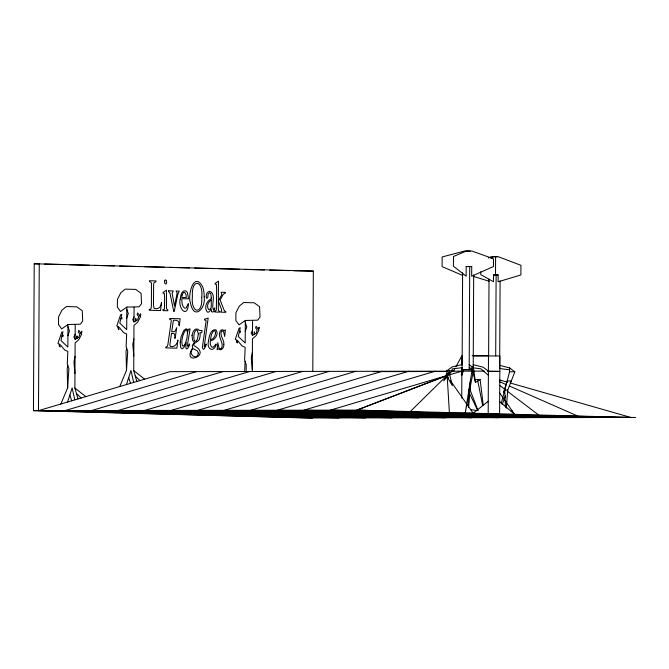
<?xml version="1.0" encoding="UTF-8"?>
<svg xmlns="http://www.w3.org/2000/svg" width="669" height="669" viewBox="0 0 669 669"><rect width="100%" height="100%" fill="white"/><g stroke="black" fill="none" stroke-linecap="round" stroke-linejoin="round"><path stroke-width="1" d="M635.55 417.448L307.514 418L33.45 410.649L34.219 263.77L313.335 271.112L312.808 371.119M312.565 417.991L38.493 410.641L39.262 263.762M59.315 344.242L59.307 345.965L60.118 346.985L59.307 344.903M67.979 324.515L61.682 328.914L58.521 324.59L58.563 316.863L61.983 310.165L66.39 306.553L76.86 306.837L82.237 310.776L82.705 321.078L80.305 324.214L67.979 324.515L67.862 347.077L60.946 340.546L62.945 331.791L61.757 332.217L57.96 343.322L60.67 345.171L64.776 350.063L67.837 351.392L67.276 363.944L68.89 368.728L67.644 387.819L60.879 404.001M78.005 398.925L74.886 388.012L75.12 342.879L78.8 339.651L81.61 334.149L78.8 330.344L78.273 331.958L79.862 334.099L78.808 337.318L75.145 339.375L73.883 337.076L75.171 334.224M75.145 339.375L75.221 324.708M76.977 338.347L76.985 335.93L76.977 338.012M118.162 326.815L118.154 328.546L118.965 329.558L118.154 327.476M126.826 307.088L120.529 311.486L117.368 307.163L117.41 299.436L120.83 292.738L125.237 289.133L135.707 289.409L141.084 293.348L141.552 303.659L139.152 306.787L126.826 307.088L126.709 329.65L119.793 323.127L121.791 314.363L120.596 314.79L116.807 325.895L119.517 327.743L123.623 332.635L126.684 333.973L126.123 346.517L127.737 351.3L126.491 370.392L119.726 386.582M136.852 381.497L133.733 370.593L133.967 325.452L137.638 322.224L140.457 316.721L137.647 312.925L137.12 314.53L138.709 316.68L137.655 319.891L133.984 321.948L132.73 319.648L134.017 316.805M133.984 321.948L134.068 307.28M135.824 320.919L135.832 318.503L135.824 320.585M236.65 340.195L236.634 341.926L237.445 342.938L236.642 340.856M245.314 320.468L239.017 324.866L235.856 320.543L235.898 312.816L239.318 306.118L243.725 302.513L254.195 302.789L259.572 306.728L260.04 317.039L257.64 320.167L245.314 320.468L245.189 343.03L238.281 336.507L240.28 327.743L239.084 328.17L235.296 339.275L237.997 341.123L242.111 346.015L245.172 347.353L244.611 359.897L246.225 364.68L246.192 370.484M252.288 371.454L252.456 338.832L256.127 335.604L258.945 330.101L256.135 326.305L255.608 327.91L257.197 330.06L256.143 333.271L252.472 335.328L251.218 333.028L252.506 330.185M252.472 335.328L252.556 320.66M254.312 334.299L254.32 331.883L254.312 333.965M462.128 364.538L452.16 366.93L446.867 370.751L449.384 412.589M461.735 398.122L461.894 368.059M461.911 364.973L461.961 355.691L455.94 366.662M462.095 369.639L472.189 369.714L462.095 369.639L462.605 272.776M462.714 275.436L442.1 266.613L442.15 256.955L464.721 251.009L471.812 251L493.488 258.803L493.446 266.53L471.678 276.23L471.729 266.563L466.184 266.521L466.134 276.18L453.423 266.178L453.482 256.511L466.26 251.059L470.274 251.168M469.186 369.631L469.722 266.513L471.729 266.563M469.212 364.521L471.963 366.896L473.401 370.71L465.239 413.016L471.938 370.768L471.946 368.828L469.195 367.699M473.685 274.959L473.2 367.808L480.785 368.82L488.387 375.276M480.768 271.714L480.752 274.616L493.471 281.766L493.505 274.959L498.129 275.009L498.087 281.808L520.883 274.967L520.934 265.3L498.221 256.687L491.138 256.704L488.37 258.025M488.613 355.908L489.014 279.115M495.604 256.695L495.512 275.009L493.505 274.959M495.696 355.891L496.122 274.951L498.129 275.009M500.103 280.855L499.643 368.519L509.586 369.84M501.307 403.139L509.577 371.772L509.594 367.908L499.659 365.341M468.425 407.329L469.044 389.015M81.225 333.095L81.635 331.188L82.011 331.991L81.108 333.471M140.072 315.668L140.482 313.761L140.858 314.572L139.955 316.044M258.56 329.048L258.97 327.141L259.346 327.952L258.443 329.424M468.618 407.312L469.605 392.143M477.817 410.682L468.936 392.201L469.797 389.107L470.332 380.92M506.274 408.165L507.763 390.052L514.846 371.822L509.594 367.908M67.761 365.383L67.193 369.071L67.644 387.819M126.608 347.964L126.031 351.643L126.491 370.392M245.097 361.344L244.678 371.27M75.053 356.36L73.966 361.712L74.961 373.411M133.9 338.932L132.813 344.292L133.808 355.983M252.389 352.312L251.293 357.672L252.297 369.363M461.259 374.197L462.471 369.589M67.92 335.679L69.434 330.862L67.962 326.807M126.767 318.26L128.281 313.435L126.809 309.379M245.255 331.64L246.769 326.815L245.297 322.759M67.569 402.019L72.135 387.945L74.828 399.87M126.416 384.591L130.982 370.517L133.675 382.442M461.853 375.317L463.826 369.706M502.135 404.561L505.513 395.856M446.859 373.185L445.663 375.961L356.861 410.105L33.45 410.649M453.465 371.17L455.087 368.209M218.353 300.983L221.807 294.586L221.146 292.236L225.411 292.353L225.403 293.047L223.321 294.235L220.101 299.963L223.99 309.931L224.884 311.286L225.813 311.528L225.813 312.314L221.038 312.18L221.64 309.872L218.353 301.008M449.501 370.777L443.656 380.954L452.135 370.802L452.144 368.862L462.112 367.707M505.154 389.943L503.481 392.402L507.169 380.904L511.308 380.937L510.188 382.576M471.921 367.783L473.209 366.219L475.458 382.4L480.116 379.591L483.261 405.322M62.259 335.989L63.078 335.027L63.078 336.348L61.991 335.972M121.106 318.561L121.925 317.599L121.917 318.929L120.838 318.544M239.594 331.941L240.414 330.979L240.405 332.309L239.326 331.924M410.273 411.535L446.842 375.61L448.631 378.161M449.116 373.545L452.135 370.802L446.867 370.751M511.233 411.443L512.069 410.691M604.4 417.498L330.335 410.147L446.842 375.61L356.861 410.105L446.649 413.266L473.175 413.225L488.253 401.266M491.038 258.301L493.597 256.637L497.611 256.745M38.493 410.641L170.043 371.646L447.427 371.178M196.569 371.596L65.027 410.59L196.352 414.119M223.103 371.554L91.561 410.549L222.877 414.069M249.637 371.512L118.087 410.507L249.412 414.027M276.163 371.462L144.621 410.457L275.946 413.986M302.697 371.42L171.147 410.415L302.472 413.935M329.223 371.379L197.681 410.373L329.006 413.894M355.757 371.337L224.207 410.323L355.532 413.852M382.283 371.287L250.741 410.281L382.066 413.802M408.818 371.245L277.267 410.239L408.592 413.76M435.343 371.203L303.801 410.189L435.126 413.718M449.66 374.774L461.878 371.153M471.946 368.828L472.682 368.803M471.938 370.768L473.401 370.71M313.335 271.112L293.699 270.728M472.163 355.674L488.487 355.649L488.186 413.626L169.817 414.161M473.376 356L499.91 355.958L499.601 413.935L181.24 414.471M451.45 371.17L484.323 371.119M373.294 371.63L446.767 371.504M451.801 371.496L453.816 371.496M487.584 371.437L499.827 371.42L488.412 371.111L483.16 367.197L473.217 364.63M475.074 379.599L480.116 379.591M499.584 392.862L514.62 414.337L488.094 414.379L630.926 417.456L510.388 383.036M509.577 371.772L514.846 371.822M507.763 390.052L504.761 390.027L505.48 407.153M466.184 266.521L468.183 266.571M34.219 263.77L39.429 263.912M44.639 264.046L64.441 264.581M69.651 264.723L89.445 265.25M94.664 265.392L114.458 265.919M119.667 266.061L139.47 266.597M144.68 266.73L164.482 267.266M169.692 267.408L189.486 267.935M194.696 268.077L214.498 268.603M218.663 268.721L239.51 269.281M244.72 269.415L264.514 269.95M269.724 270.092L289.526 270.619M356.861 410.105L630.926 417.456M453.248 413.685L464.662 413.994M446.541 414.019L577.865 417.548M420.015 414.069L551.34 417.59M393.481 414.111L524.805 417.632M366.955 414.153L498.28 417.682L496.306 416.988M340.421 414.203L471.745 417.724L469.772 417.03M313.895 414.245L445.211 417.765L443.246 417.08M287.361 414.287L418.685 417.816M260.826 414.337L392.151 417.857M234.301 414.379L365.625 417.899M207.766 414.42L339.091 417.949M470.625 409.579L476.596 410.515M499.342 379.883L507.378 382.175M473.769 276.523L489.089 281.231M499.693 381.74L506.349 384.667M509.201 385.921L577.64 416.026M499.793 385.469L504.744 389.233M507.227 391.122L538.62 414.981M133.733 370.593L144.671 379.181M74.886 388.012L85.824 396.608M499.668 401.576L514.62 414.337M135.289 376.045L139.913 380.594M76.442 393.472L81.074 398.013M450.413 380.703L473.175 413.225M469.797 389.107L478.026 410.532M128.699 377.559L130.522 383.379M69.852 394.978L71.683 400.798M472.623 370.701L475.458 382.4M477.791 380.996L482.642 405.414M149.296 309.454L149.296 310.257L160.552 310.558L161.488 302.421C161.522 306.636 158.269 310.056 154.021 308.292L153.469 305.123L153.619 284.417L154.004 282.611L156.028 281.716L156.036 280.905L149.446 280.729L149.446 281.54L151.227 282.544L151.453 283.765L151.411 305.064L151.169 308.284L150.642 309.187L149.296 309.454M163.069 309.847L163.06 310.625L167.835 310.759L167.835 309.973L166.489 308.702L166.447 290.179L163.01 292.529L163.152 293.315L164.323 293.29L164.624 298.474L164.432 308.66L164.03 309.588L163.069 309.847M168.655 290.831L168.655 291.634L169.909 292.897L173.773 311.528L174.208 311.537L177.787 294.519L179.25 291.115L176.047 291.023L177.16 292.93L174.55 306.143L172.109 293.256L173.279 290.956L168.655 290.831M204.505 319.238L204.505 320.041L205.885 320.267L206.085 321.128L202.347 347.52L203.292 349.41L204.497 348.624L206.387 344.602L206.069 343.925L204.89 346.651L204.196 346.785L208.176 318.101L204.505 319.238M211.27 300.03L211.228 307.631L210.016 309.229L208.511 309.479C206.387 306.285 207.992 301.786 211.27 300.03M211.279 297.922L211.279 298.7C206.587 301.042 203.878 307.355 207.147 311.871L208.076 312.247L209.305 311.737L211.22 309.045L211.529 311.578L212.918 312.155L214.674 309.137L214.682 307.916L213.804 309.488L213.219 309.404C211.32 304.027 216.43 294.026 209.815 291.349C206.654 291.458 205.383 295.823 206.721 298.24L207.75 297.864L208.101 294.159L209.481 292.662L210.835 293.808L211.279 297.922M214.891 311.236L214.883 312.022L219.884 312.155L219.884 311.369L218.813 311.06L218.437 310.173L218.32 307.623L218.454 281.147L215.033 283.489L215.209 284.258L216.338 284.216L216.631 289.526L216.363 310.165L214.891 311.236M201.729 297.312C202.866 315.475 190.615 313.694 192.404 296.451C191.209 277.844 203.61 279.993 201.729 297.312M180.312 298.959C177.561 307.447 187.144 319.523 188.516 304.035L188.181 303.592L186.191 308.041L184.585 308.108L183.331 306.812A8.304 4.089 89.9 0 1 181.993 302.664L181.751 298.692L188.541 298.876L187.512 292.938A7.116 3.504 89.9 0 0 185.597 290.814C181.424 290.12 180.597 295.949 180.312 298.959M180.178 342.102L180.655 347.495L181.993 348.842L183.657 347.821L186.266 342.695L185.84 347.905L186.291 348.842L187.387 348.691L188.926 346.391L189.687 344.418L189.327 343.883C184.853 354.436 190.498 328.931 189.963 328.855L188.257 329.332L187.855 331.799L187.211 329.474L186.124 328.747L183.791 330.511L181.165 336.591L180.178 342.102M208.377 341.508C206.671 348.934 213.244 353.182 216.288 344.652L216.062 344.017L213.202 347.261L211.555 347.035L210.317 344.476L210.242 340.881C215.058 340.437 219.248 333.772 215.886 329.784C210.258 328.956 209.029 337.435 208.377 341.508M204.187 296.793C205.927 308.844 193.667 320.769 190.422 302.731C187.529 296.133 193.299 271.539 202.172 285.839A14.618 7.2 89.9 0 1 204.07 293.658L204.187 296.793M178.941 324.189L179.259 325.87L180.195 318.779L169.759 318.503L169.633 319.305L170.545 319.447A1.581 0.778 89.9 0 1 171.239 321.112L167.894 344.451L167.317 346.375L165.82 347.086L165.678 347.88L176.9 348.181L177.921 340.011C177.41 343.715 174.642 347.746 170.403 346.458L169.826 345.212L171.498 333.338L174.249 333.68L174.944 336.039L174.734 338.338L175.161 338.355L176.708 327.693L175.169 330.988L174.308 331.64L171.699 331.799L173.413 320.192L176.775 320.376L178.23 321.354A3.22 1.589 89.9 0 1 178.941 324.189M187.437 333.421L186.96 338.238L185.556 342.913L184.226 345.505L182.562 346.124C180.697 341.006 182.712 334.676 185.43 330.185L186.141 329.884L187.103 330.737L187.437 333.421M223.856 344.201C224.282 347.303 221.422 351.869 218.245 348.817L217.116 349.787L217.801 342.754L218.847 347.462L219.566 348.507L221.247 348.666C225.077 342.812 215.719 335.788 221.063 330.051L222.769 329.842L224.199 330.795L225.378 329.8L224.692 336.465L223.705 332.192L223.086 331.18L221.732 330.996C218.972 335.236 224.424 339.643 223.856 344.201M192.02 335.361L192.605 340.32L194.462 342.369L192.279 345.413L192.655 348.039C180.99 366.436 213.102 355.515 193.834 345.522L193.642 344.719C194.905 341.667 199.772 341.8 199.822 337.636A6.213 3.061 89.9 0 0 199.939 332.727L201.729 332.777L202.055 330.528L199.161 330.444L198.166 329.399A12.611 6.205 89.9 0 0 194.855 329.591L193.291 331.381L192.02 335.361M198.375 353.24C196.837 361.528 186.935 353.332 193.107 348.616L197.397 350.916L198.375 353.24M198.317 333.839L197.497 339.124L196.05 341.299L194.83 341.157L194.278 340.345L193.793 337.586A9.316 4.591 89.9 0 1 195.03 331.398L196.034 330.193L197.313 330.319L198.317 333.839M164.591 281.055L164.825 283.472L166.012 283.999L166.606 282.803L166.38 280.395L165.193 279.876L164.591 281.055M215.577 332.669C215.477 335.788 213.603 339.208 210.325 339.819L211.588 334.199L213.369 331.155L214.958 330.754L215.577 332.669M182.035 295.213L181.759 297.429L186.308 297.554L186.091 294.845L184.761 292.37L183.356 292.512L182.035 295.213M449.259 372.993L446.583 375.869L452.319 385.587L449.259 372.993"/></g></svg>
